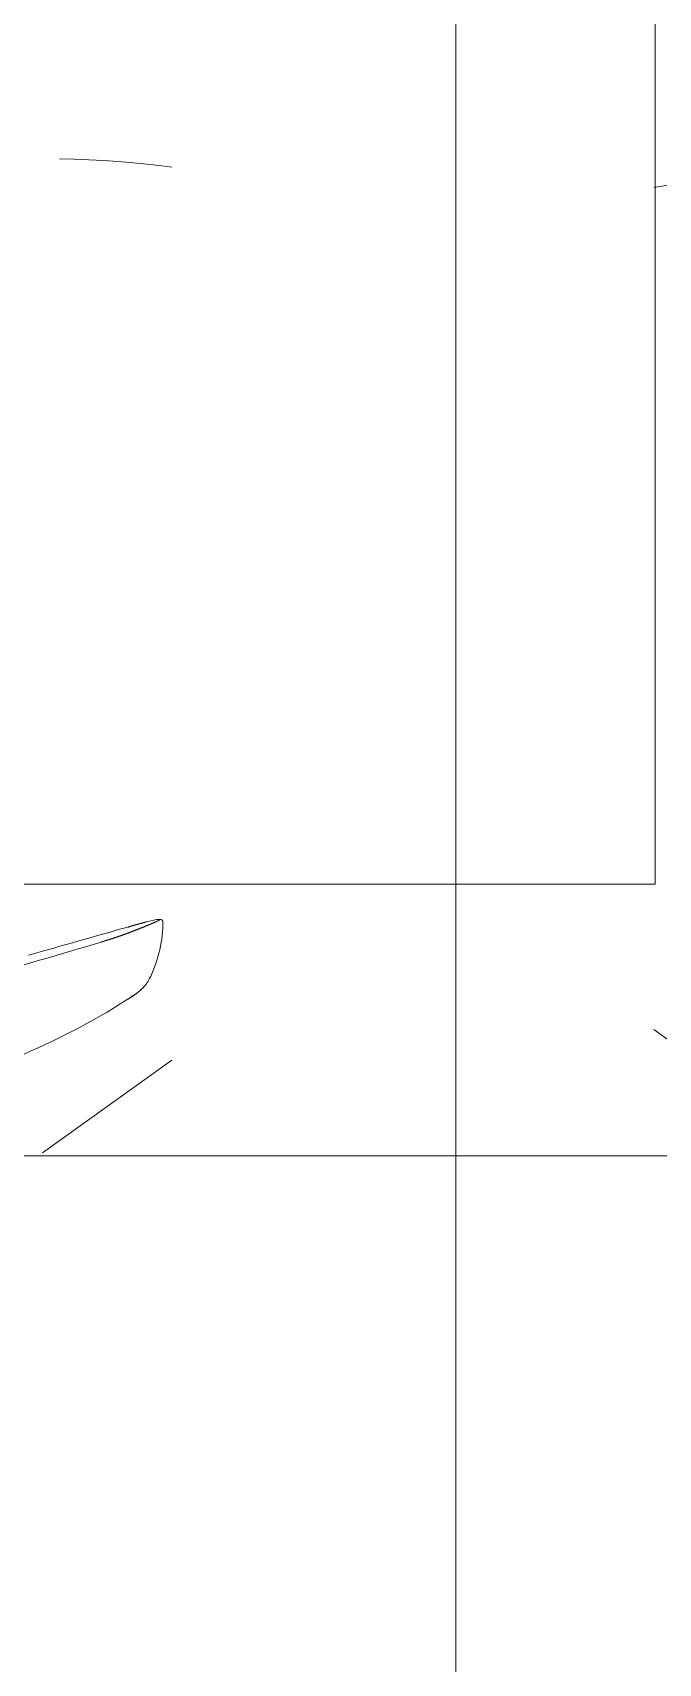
# Model space of a CAD drawing. Header units: metres. Extents: x -17822 to 152406, y -4219 to 19791.
# Drawn here: x 114621.8 to 114690.8, y 2337.1 to 2517.3 of the extents above; entities that cross this region are included whole.
import ezdxf
from ezdxf.xclip import XClip

# ---------------------------------------------------------------- set-up
doc = ezdxf.new("R2010")
doc.units = ezdxf.units.M
doc.header["$LTSCALE"] = 100
doc.header["$MEASUREMENT"] = 0
doc.header["$XCLIPFRAME"] = 0
doc.layers.get('0').update_dxf_attribs({"color": 9, "lineweight": 9})
for name, color, linetype, lineweight in [('04', 9, 'Continuous', 9), ('06B', 9, 'Continuous', 9), ('06D', 9, 'Continuous', 9)]:
    doc.layers.add(name, color=color, linetype=linetype, lineweight=lineweight)

# ---------------------------------------------------------------- blocks, each defined once
blk = doc.blocks.new('p-araba-polo')
for p, q in [((1.2557, 0.8419), (1.8967, 1.7338)), ((1.2434, -0.7769), (1.8845, -1.6687))]:
    blk.add_line(p, q)
at = {"flags": 128}
blk.add_lwpolyline([(1.5137, 0.9707), (1.5136, 0.9695), (1.5134, 0.9681)], dxfattribs=at)
at = {"extrusion": (0, 0, -1)}
blk.add_arc((-1.2557, 0.8419), 1.0984, 125.7081, 179.024, dxfattribs=at)
blk.add_arc((1.2434, -0.7769), 1.0984, 305.7081, 359.024)
for points, degree in [([(1.4499, 0.9609), (1.4693, 0.9696), (1.4905, 0.9751), (1.5118, 0.9747)], 3), ([(1.5119, 0.9747), (1.5141, 0.9734), (1.5135, 0.972), (1.5137, 0.9707)], 3), ([(1.4496, 0.9605), (1.4386, 0.9555), (1.4345, 0.9495), (1.4302, 0.9441), (1.4257, 0.9363), (1.4202, 0.9276)], 5), ([(1.45, 0.961), (1.4499, 0.9609), (1.4497, 0.9608), (1.4496, 0.9605)], 3), ([(1.4496, 0.9605), (1.4497, 0.9607), (1.4498, 0.9608), (1.4498, 0.9609), (1.4499, 0.9609), (1.45, 0.961)], 5), ([(1.5119, 0.9689), (1.5104, 0.9659), (1.5088, 0.9621), (1.5069, 0.9577), (1.505, 0.9529), (1.5031, 0.948), (1.5011, 0.9429), (1.4991, 0.9376)], 7), ([(1.5108, 0.9561), (1.5101, 0.9537), (1.5094, 0.9511), (1.5087, 0.9484), (1.5079, 0.9456), (1.5071, 0.9428), (1.5063, 0.9399), (1.5054, 0.9369)], 7), ([(1.5134, 0.9681), (1.5131, 0.9657), (1.5123, 0.9616), (1.5108, 0.9563)], 3), ([(1.5119, 0.9689), (1.5119, 0.9689), (1.5119, 0.9689), (1.512, 0.9689), (1.512, 0.9689), (1.512, 0.9689)], 5), ([(1.512, 0.9689), (1.512, 0.9689), (1.512, 0.9689), (1.512, 0.9689), (1.5119, 0.9689), (1.5119, 0.9689), (1.5119, 0.9689), (1.5119, 0.9689)], 7), ([(1.5126, 0.9702), (1.5125, 0.97), (1.5124, 0.9698), (1.5123, 0.9697), (1.5122, 0.9695), (1.5121, 0.9693), (1.5121, 0.9691), (1.512, 0.9689)], 7), ([(1.512, 0.9689), (1.5121, 0.9691), (1.5121, 0.9693), (1.5122, 0.9695), (1.5123, 0.9697), (1.5124, 0.9699), (1.5125, 0.97), (1.5126, 0.9702)], 7), ([(1.5126, 0.9702), (1.5129, 0.9708), (1.5132, 0.9712), (1.5134, 0.9714), (1.5136, 0.9714), (1.5137, 0.9712), (1.5137, 0.9707), (1.5136, 0.97)], 7), ([(1.4295, 0.9406), (1.4295, 0.9407), (1.4296, 0.9408), (1.4297, 0.9409)], 3), ([(1.4296, 0.9409), (1.4296, 0.9408), (1.4295, 0.9407), (1.4295, 0.9406)], 3), ([(1.4882, 0.9052), (1.4901, 0.9113), (1.4914, 0.9158), (1.4931, 0.9211), (1.495, 0.9267), (1.4964, 0.9304), (1.4978, 0.9343), (1.4991, 0.9376)], 7), ([(1.4991, 0.9376), (1.499, 0.9372), (1.4986, 0.9368), (1.4981, 0.9366)], 3), ([(1.4984, 0.9396), (1.4984, 0.9396), (1.4984, 0.9396), (1.4984, 0.9396), (1.4984, 0.9396), (1.4984, 0.9396)], 5), ([(1.4988, 0.937), (1.4989, 0.9372), (1.499, 0.9374), (1.4991, 0.9376)], 3), ([(1.5054, 0.9369), (1.5055, 0.937), (1.5053, 0.9371), (1.5048, 0.9369)], 3), ([(1.3581, 0.8058), (1.3759, 0.8479), (1.3959, 0.8891), (1.4202, 0.9276)], 3), ([(1.4202, 0.9276), (1.4202, 0.9277), (1.4203, 0.9277), (1.4203, 0.9278)], 3), ([(1.4203, 0.9278), (1.4203, 0.9278), (1.4202, 0.9277), (1.4202, 0.9277), (1.4202, 0.9277), (1.4202, 0.9276)], 5), ([(1.5054, 0.937), (1.4952, 0.9003), (1.4846, 0.8634), (1.474, 0.8265)], 3), ([(1.4882, 0.9052), (1.4785, 0.8731), (1.4689, 0.8405), (1.4597, 0.8079)], 3), ([(1.4882, 0.9052), (1.4882, 0.9052), (1.4882, 0.9052), (1.4882, 0.9052)], 3), ([(1.4882, 0.9052), (1.4882, 0.9052), (1.4882, 0.9052), (1.4882, 0.9052)], 3)]:
    blk.add_open_spline(points, degree=degree)
for points, knots in [([(1.4494, 0.9597), (1.4494, 0.9597), (1.4494, 0.9597), (1.4494, 0.9597), (1.4494, 0.9597), (1.4494, 0.9597), (1.4494, 0.9597)], [0, 0, 0, 0, 1, 1, 1, 1.000001, 1.000001, 1.000001, 1.000001]), ([(1.4495, 0.9602), (1.4495, 0.9602), (1.4495, 0.9602), (1.4495, 0.9602), (1.4495, 0.9602), (1.4495, 0.9602), (1.4495, 0.9602)], [0, 0, 0, 0, 1, 1, 1, 1, 1, 1, 1]), ([(1.4495, 0.9599), (1.4495, 0.9599), (1.4495, 0.9599), (1.4495, 0.9599), (1.4495, 0.9599), (1.4495, 0.9599), (1.4495, 0.9599)], [0, 0, 0, 0, 1, 1, 1, 1.000001, 1.000001, 1.000001, 1.000001]), ([(1.4495, 0.9599), (1.4495, 0.9599), (1.4495, 0.9599), (1.4495, 0.9599), (1.4495, 0.9599), (1.4495, 0.9599), (1.4495, 0.9599)], [0, 0, 0, 0, 1, 1, 1, 1.000001, 1.000001, 1.000001, 1.000001]), ([(1.4495, 0.9603), (1.4495, 0.9603), (1.4495, 0.9603), (1.4495, 0.9603), (1.4495, 0.9603), (1.4495, 0.9603), (1.4495, 0.9603)], [0, 0, 0, 0, 1, 1, 1, 1, 1, 1, 1]), ([(1.4497, 0.9607), (1.4497, 0.9607), (1.4497, 0.9607), (1.4497, 0.9607), (1.4497, 0.9607), (1.4497, 0.9607), (1.4497, 0.9607)], [0, 0, 0, 0, 1, 1, 1, 1.000001, 1.000001, 1.000001, 1.000001])]:
    blk.add_open_spline(points, degree=3, knots=knots)
blk = doc.blocks.new('pergolecatikati_krtrevizegorunus')
at = {"layer": '06B'}
for points in [[(-830, 1618), (-830, 3), (-800, 3), (-800, 90), (-30, 90), (-30, 3), (0, 3), (0, 1618), (-30, 1618), (-30, 1550), (-800, 1550), (-800, 1618)], [(-30, 1350), (-30, 1280), (-800, 1280), (-800, 1350)]]:
    blk.add_lwpolyline(points, close=True, dxfattribs=at)
blk = doc.blocks.new('p-cati_vw')
at = {"layer": '06D'}
for points in [[(1055.51, -1810), (1055.51, -1560), (555.51, -1560), (555.51, -1810)], [(1055.51, -2060), (1055.51, -1810), (555.51, -1810), (555.51, -2060)]]:
    blk.add_lwpolyline(points, close=True, dxfattribs=at)
at = {"layer": '04'}
ref = blk.add_blockref('p-araba-polo', (1015.75, -1689.81), dxfattribs=dict(at, xscale=-100, yscale=100, zscale=100, rotation=1.082915e-10))
XClip(ref).set_block_clipping_path([(-0.0924763951, -0.9835002962), (4.0650970395, 0.9845199444)])
ref = blk.add_blockref('p-araba-polo', (1015.75, -1939.81), dxfattribs=dict(at, xscale=-100, yscale=100, zscale=100, rotation=1.082915e-10))
XClip(ref).set_block_clipping_path([(-0.0924763951, -0.9835002962), (4.0650970395, 0.9845199444)])
at = {"layer": '06B', "rotation": 1.082915e-10}
blk.add_blockref('pergolecatikati_krtrevizegorunus', (890.51, -3138), dxfattribs=at)

msp = doc.modelspace()

# ---------------------------------------------------------------- block references
at = {"layer": '06D', "rotation": 269.9999999998917}
msp.add_blockref('p-cati_vw', (116478.49, 3283.68), dxfattribs=at)

doc.saveas('drawing.dxf')
